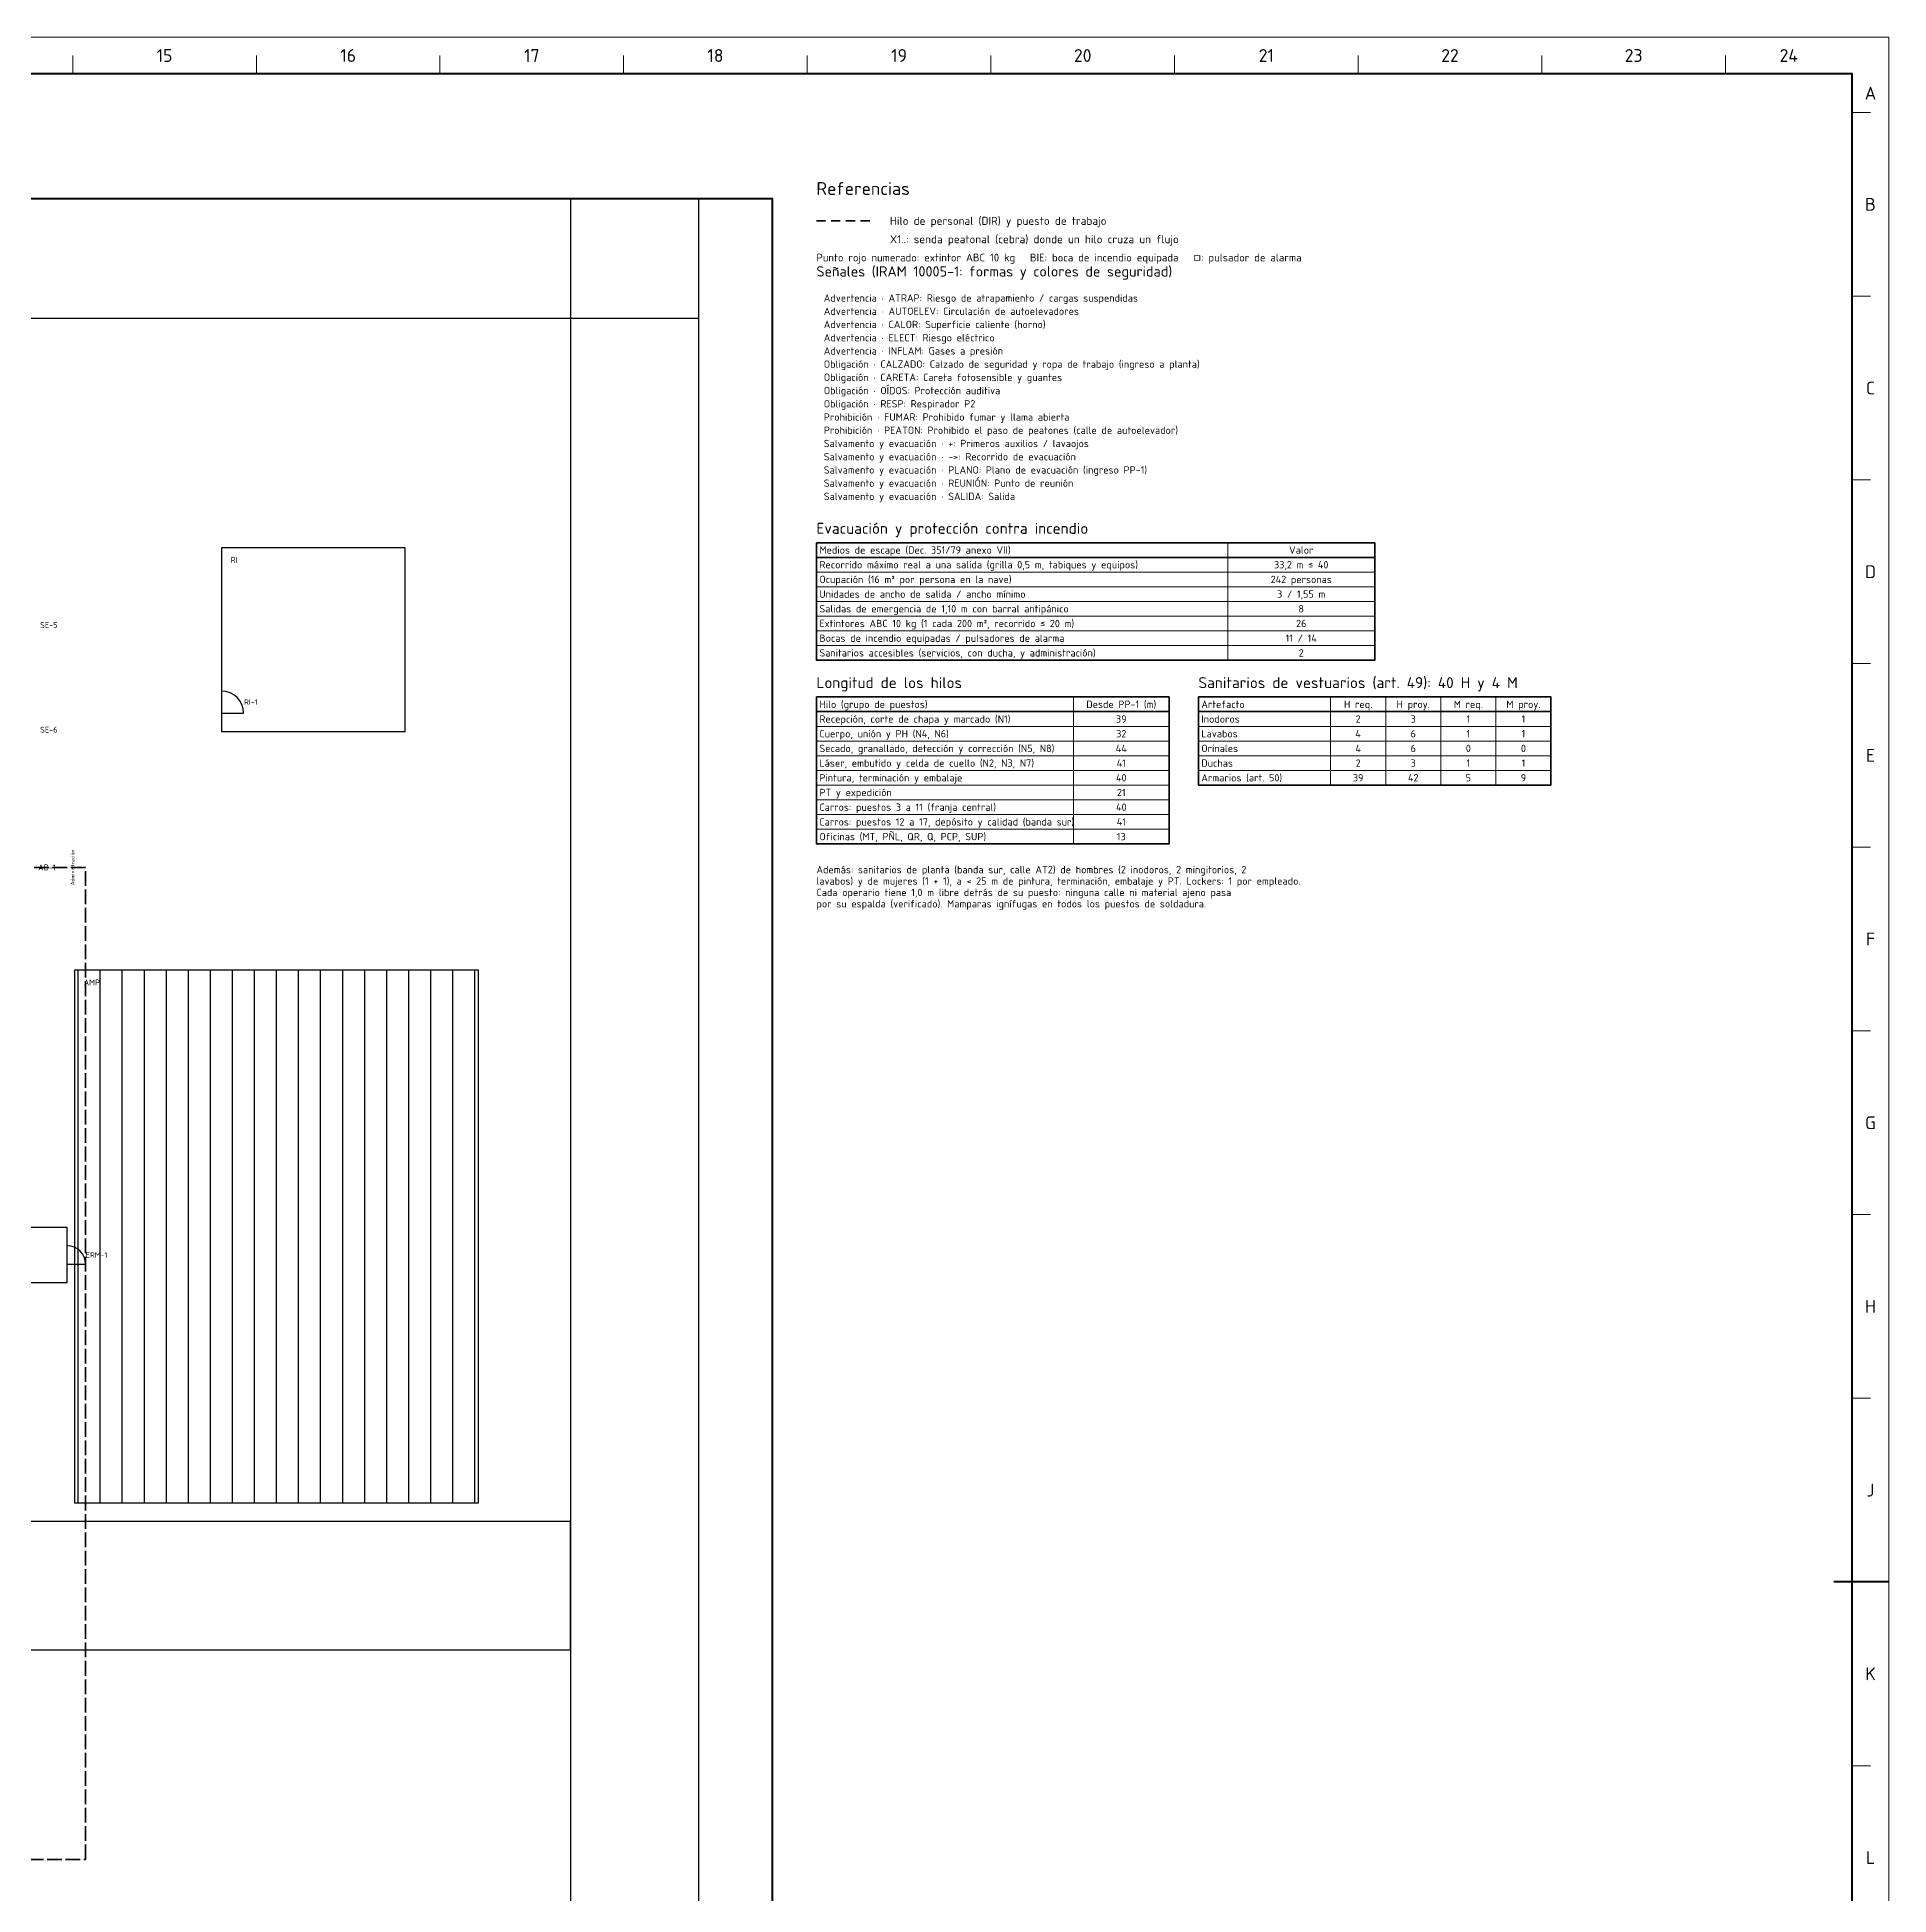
# Model space of a CAD drawing. Header units: millimetres. Extents: x 0 to 1189, y 0 to 841.
# Drawn here: x 685 to 1189, y 335 to 841 of the extents above; entities that cross this region are included whole.
import ezdxf
from ezdxf.enums import TextEntityAlignment as Align

# ---------------------------------------------------------------- set-up
doc = ezdxf.new("R2010")
doc.units = ezdxf.units.MM
doc.linetypes.add('FLUJO-TRAZOS', pattern=[4, 2.5, -1.5])
doc.linetypes.add('IRAM-E-TRAZOS', pattern=[5, 4, -1])
for name, color, linetype, lineweight in [('06-TEXTO', 7, 'CONTINUOUS', 25), ('07-RECUADRO', 7, 'CONTINUOUS', 70), ('08-FINA', 5, 'CONTINUOUS', 18), ('A-ABERTURA', 7, 'CONTINUOUS', 25), ('A-COTA', 7, 'CONTINUOUS', 18), ('A-EXTERIOR', 8, 'CONTINUOUS', 25), ('A-TEXTO', 7, 'CONTINUOUS', 18), ('F-PERSONAL', 6, 'FLUJO-TRAZOS', 35), ('S-ESCAPE', 3, 'CONTINUOUS', 35)]:
    doc.layers.add(name, color=color, linetype=linetype, lineweight=lineweight)
doc.layers.add('A-PASILLO', color=2, linetype='IRAM-E-TRAZOS', lineweight=35, true_color=0xd7a500)
doc.styles.add('ISO3098', font='isocpeur.ttf')

msp = doc.modelspace()

# ---------------------------------------------------------------- hatches: boundary and pattern name
at = {"layer": 'A-EXTERIOR'}
h = msp.add_hatch(dxfattribs=at)
h.set_pattern_fill('ANSI31', scale=1.88976, angle=45)
h.paths.add_polyline_path([(695, 442), (805, 442), (805, 587), (695, 587)])

# ---------------------------------------------------------------- linework, layer by layer
at = {"layer": '07-RECUADRO'}
msp.add_line((1189, 420.5), (1174, 420.5), dxfattribs=at)
msp.add_lwpolyline([(25, 10), (1179, 10), (1179, 831), (25, 831)], close=True, dxfattribs=at)
at = {"layer": '08-FINA'}
for p, q in [((694.5, 831), (694.5, 836)), ((744.5, 831), (744.5, 836)), ((794.5, 831), (794.5, 836)), ((844.5, 831), (844.5, 836)), ((894.5, 831), (894.5, 836)), ((944.5, 831), (944.5, 836)), ((994.5, 831), (994.5, 836)), ((1044.5, 831), (1044.5, 836)), ((1094.5, 831), (1094.5, 836)), ((1144.5, 831), (1144.5, 836)), ((1179, 820.5), (1184, 820.5)), ((1179, 770.5), (1184, 770.5)), ((1179, 720.5), (1184, 720.5)), ((1179, 670.5), (1184, 670.5)), ((1179, 620.5), (1184, 620.5)), ((1179, 570.5), (1184, 570.5)), ((1179, 520.5), (1184, 520.5)), ((1179, 470.5), (1184, 470.5)), ((1179, 370.5), (1184, 370.5))]:
    msp.add_line(p, q, dxfattribs=at)
msp.add_lwpolyline([(0, 0), (1189, 0), (1189, 841), (0, 841)], close=True, dxfattribs=at)
at = {"layer": 'A-ABERTURA'}
for p, q in [((735, 657), (741, 657)), ((693, 507), (698, 507))]:
    msp.add_line(p, q, dxfattribs=at)
for centre, radius in [((735, 657), 6), ((693, 507), 5)]:
    msp.add_arc(centre, radius, 0, 90, dxfattribs=at)
at = {"layer": 'A-COTA', "lineweight": 13}
for p, q in [((1009, 703.4), (1009, 671.4)), ((897, 695.4), (1049, 695.4)), ((897, 691.4), (1049, 691.4)), ((897, 687.4), (1049, 687.4)), ((897, 683.4), (1049, 683.4)), ((897, 679.4), (1049, 679.4)), ((897, 675.4), (1049, 675.4)), ((967, 661.4), (967, 621.4)), ((1037, 661.4), (1037, 637.4)), ((1052, 661.4), (1052, 637.4)), ((1067, 661.4), (1067, 637.4)), ((1082, 661.4), (1082, 637.4)), ((897, 653.4), (993, 653.4)), ((1001, 653.4), (1097, 653.4)), ((897, 649.4), (993, 649.4)), ((1001, 649.4), (1097, 649.4)), ((897, 645.4), (993, 645.4)), ((1001, 645.4), (1097, 645.4)), ((897, 641.4), (993, 641.4)), ((897, 637.4), (993, 637.4)), ((1001, 641.4), (1097, 641.4)), ((897, 633.4), (993, 633.4)), ((897, 629.4), (993, 629.4)), ((897, 625.4), (993, 625.4))]:
    msp.add_line(p, q, dxfattribs=at)
at = {"layer": 'A-COTA', "lineweight": 35}
for p, q in [((897, 699.4), (1049, 699.4)), ((897, 657.4), (993, 657.4)), ((1001, 657.4), (1097, 657.4))]:
    msp.add_line(p, q, dxfattribs=at)
for points in [[(897, 703.4), (1049, 703.4), (1049, 671.4), (897, 671.4)], [(897, 661.4), (993, 661.4), (993, 621.4), (897, 621.4)], [(1001, 661.4), (1097, 661.4), (1097, 637.4), (1001, 637.4)]]:
    msp.add_lwpolyline(points, close=True, dxfattribs=at)
at = {"layer": 'A-EXTERIOR', "lineweight": 70}
msp.add_lwpolyline([(35, 172), (885, 172), (885, 797), (35, 797)], close=True, dxfattribs=at)
at = {"layer": 'A-EXTERIOR'}
for points in [[(55, 764.5), (865, 764.5), (865, 797), (55, 797)], [(830, 172), (865, 172), (865, 797), (830, 797)], [(735, 652), (785, 652), (785, 702), (735, 702)], [(695, 442), (805, 442), (805, 587), (695, 587)], [(678, 502), (693, 502), (693, 517), (678, 517)], [(385, 402), (830, 402), (830, 437), (385, 437)]]:
    msp.add_lwpolyline(points, close=True, dxfattribs=at)
at = {"layer": 'A-PASILLO'}
msp.add_lwpolyline([(137.5, 345), (698, 345), (698, 615), (675, 615)], dxfattribs=at)
at = {"layer": 'F-PERSONAL'}
msp.add_lwpolyline([(897, 791), (913, 791)], dxfattribs=at)

# ---------------------------------------------------------------- texts
at = {"layer": '06-TEXTO', "style": 'ISO3098'}
for s, p in [('15', (719.5, 836)), ('16', (769.5, 836)), ('17', (819.5, 836)), ('18', (869.5, 836)), ('19', (919.5, 836)), ('20', (969.5, 836)), ('21', (1019.5, 836)), ('22', (1069.5, 836)), ('23', (1119.5, 836)), ('24', (1161.75, 836)), ('A', (1184, 825.75)), ('B', (1184, 795.5)), ('C', (1184, 745.5)), ('D', (1184, 695.5)), ('E', (1184, 645.5)), ('F', (1184, 595.5)), ('G', (1184, 545.5)), ('H', (1184, 495.5)), ('J', (1184, 445.5)), ('K', (1184, 395.5)), ('L', (1184, 345.5))]:
    msp.add_text(s, height=3.5, dxfattribs=at).set_placement(p, align=Align.MIDDLE_CENTER)
at = {"layer": 'A-TEXTO', "style": 'ISO3098'}
for s, height, p in [('Referencias', 3.5, (897, 797)), ('Señales (IRAM 10005-1: formas y colores de seguridad)', 2.8, (897, 775)), ('Evacuación y protección contra incendio', 3, (897, 704.9)), ('Longitud de los hilos', 3, (897, 662.9)), ('Sanitarios de vestuarios (art. 49): 40 H y 4 M', 3, (1001, 662.9))]:
    msp.add_text(s, height=height, dxfattribs=at).set_placement(p, align=Align.BOTTOM_LEFT)
for s, height, p in [('Hilo de personal (DIR) y puesto de trabajo', 2.2, (917, 791)), ('X1..: senda peatonal (cebra) donde un hilo cruza un flujo', 2.2, (917, 786)), ('Punto rojo numerado: extintor ABC 10 kg   BIE: boca de incendio equipada   □: pulsador de alarma', 2.1, (897, 781)), ('Advertencia · ATRAP: Riesgo de atrapamiento / cargas suspendidas', 2, (899, 770)), ('Advertencia · AUTOELEV: Circulación de autoelevadores', 2, (899, 766.4)), ('Advertencia · CALOR: Superficie caliente (horno)', 2, (899, 762.8)), ('Advertencia · ELECT: Riesgo eléctrico', 2, (899, 759.2)), ('Advertencia · INFLAM: Gases a presión', 2, (899, 755.6)), ('Obligación · CALZADO: Calzado de seguridad y ropa de trabajo (ingreso a planta)', 2, (899, 752)), ('Obligación · CARETA: Careta fotosensible y guantes', 2, (899, 748.4)), ('Obligación · OÍDOS: Protección auditiva', 2, (899, 744.8)), ('Obligación · RESP: Respirador P2', 2, (899, 741.2)), ('Prohibición · FUMAR: Prohibido fumar y llama abierta', 2, (899, 737.6)), ('Prohibición · PEATON: Prohibido el paso de peatones (calle de autoelevador)', 2, (899, 734)), ('Salvamento y evacuación · +: Primeros auxilios / lavaojos', 2, (899, 730.4)), ('Salvamento y evacuación · ->: Recorrido de evacuación', 2, (899, 726.8)), ('Salvamento y evacuación · PLANO: Plano de evacuación (ingreso PP-1)', 2, (899, 723.2)), ('Salvamento y evacuación · REUNIÓN: Punto de reunión', 2, (899, 719.6)), ('Salvamento y evacuación · SALIDA: Salida', 2, (899, 716)), ('Medios de escape (Dec. 351/79 anexo VII)', 2, (897.8, 701.4)), ('Recorrido máximo real a una salida (grilla 0,5 m, tabiques y equipos)', 2, (897.8, 697.4)), ('Ocupación (16 m² por persona en la nave)', 2, (897.8, 693.4)), ('Unidades de ancho de salida / ancho mínimo', 2, (897.8, 689.4)), ('Salidas de emergencia de 1,10 m con barral antipánico', 2, (897.8, 685.4)), ('Extintores ABC 10 kg (1 cada 200 m², recorrido ≤ 20 m)', 2, (897.8, 681.4)), ('Bocas de incendio equipadas / pulsadores de alarma', 2, (897.8, 677.4)), ('Sanitarios accesibles (servicios, con ducha, y administración)', 2, (897.8, 673.4)), ('Hilo (grupo de puestos)', 2, (897.8, 659.4)), ('Artefacto', 2, (1001.8, 659.4)), ('Recepción, corte de chapa y marcado (N1)', 2, (897.8, 655.4)), ('Cuerpo, unión y PH (N4, N6)', 2, (897.8, 651.4)), ('Inodoros', 2, (1001.8, 655.4)), ('Lavabos', 2, (1001.8, 651.4)), ('Secado, granallado, detección y corrección (N5, N8)', 2, (897.8, 647.4)), ('Orinales', 2, (1001.8, 647.4)), ('Láser, embutido y celda de cuello (N2, N3, N7)', 2, (897.8, 643.4)), ('Duchas', 2, (1001.8, 643.4)), ('Pintura, terminación y embalaje', 2, (897.8, 639.4)), ('Armarios (art. 50)', 2, (1001.8, 639.4)), ('PT y expedición', 2, (897.8, 635.4)), ('Carros: puestos 3 a 11 (franja central)', 2, (897.8, 631.4)), ('Carros: puestos 12 a 17, depósito y calidad (banda sur)', 2, (897.8, 627.4)), ('Oficinas (MT, PÑL, QR, Q, PCP, SUP)', 2, (897.8, 623.4))]:
    msp.add_text(s, height=height, dxfattribs=at).set_placement(p, align=Align.MIDDLE_LEFT)
for s, height, p in [('RI', 1.6, (737.5, 699.5)), ('Además: sanitarios de planta (banda sur, calle AT2) de hombres (2 inodoros, 2 mingitorios, 2', 2, (897, 615.4)), ('lavabos) y de mujeres (1 + 1), a < 25 m de pintura, terminación, embalaje y PT. Lockers: 1 por empleado.', 2, (897, 612.3)), ('Cada operario tiene 1,0 m libre detrás de su puesto: ninguna calle ni material ajeno pasa', 2, (897, 609.2)), ('por su espalda (verificado). Mamparas ignífugas en todos los puestos de soldadura.', 2, (897, 606.1)), ('AMP', 1.6, (697.5, 584.5))]:
    msp.add_text(s, height=height, dxfattribs=at).set_placement(p, align=Align.TOP_LEFT)
for s, height, p in [('33,2 m ≤ 40', 2, (1029, 697.4)), ('Valor', 2, (1029, 701.4)), ('242 personas', 2, (1029, 693.4)), ('3 / 1,55 m', 2, (1029, 689.4)), ('8', 2, (1029, 685.4)), ('11 / 14', 2, (1029, 677.4)), ('26', 2, (1029, 681.4)), ('2', 2, (1029, 673.4)), ('RI-1', 1.44, (743, 660)), ('Desde PP-1 (m)', 2, (980, 659.4)), ('H req.', 2, (1044.5, 659.4)), ('H proy.', 2, (1059.5, 659.4)), ('M req.', 2, (1074.5, 659.4)), ('M proy.', 2, (1089.5, 659.4)), ('39', 2, (980, 655.4)), ('32', 2, (980, 651.4)), ('4', 2, (1044.5, 651.4)), ('2', 2, (1044.5, 655.4)), ('3', 2, (1059.5, 655.4)), ('6', 2, (1059.5, 651.4)), ('1', 2, (1074.5, 655.4)), ('1', 2, (1074.5, 651.4)), ('1', 2, (1089.5, 655.4)), ('1', 2, (1089.5, 651.4)), ('44', 2, (980, 647.4)), ('4', 2, (1044.5, 647.4)), ('6', 2, (1059.5, 647.4)), ('0', 2, (1074.5, 647.4)), ('0', 2, (1089.5, 647.4)), ('41', 2, (980, 643.4)), ('2', 2, (1044.5, 643.4)), ('3', 2, (1059.5, 643.4)), ('1', 2, (1074.5, 643.4)), ('1', 2, (1089.5, 643.4)), ('40', 2, (980, 639.4)), ('39', 2, (1044.5, 639.4)), ('42', 2, (1059.5, 639.4)), ('5', 2, (1074.5, 639.4)), ('9', 2, (1089.5, 639.4)), ('40', 2, (980, 631.4)), ('21', 2, (980, 635.4)), ('41', 2, (980, 627.4)), ('13', 2, (980, 623.4)), ('AD-1', 1.6, (687.5, 615)), ('ERM-1', 1.44, (701, 509.5))]:
    msp.add_text(s, height=height, dxfattribs=at).set_placement(p, align=Align.MIDDLE_CENTER)
msp.add_text('Administración', height=0.992, rotation=90, dxfattribs=at).set_placement((694.46, 615), align=Align.MIDDLE_CENTER)
at = {"layer": 'S-ESCAPE', "style": 'ISO3098'}
for s, p in [('SE-5', (688, 681)), ('SE-6', (688, 652.5))]:
    msp.add_text(s, height=1.6, dxfattribs=at).set_placement(p, align=Align.MIDDLE_CENTER)

doc.saveas('drawing.dxf')
